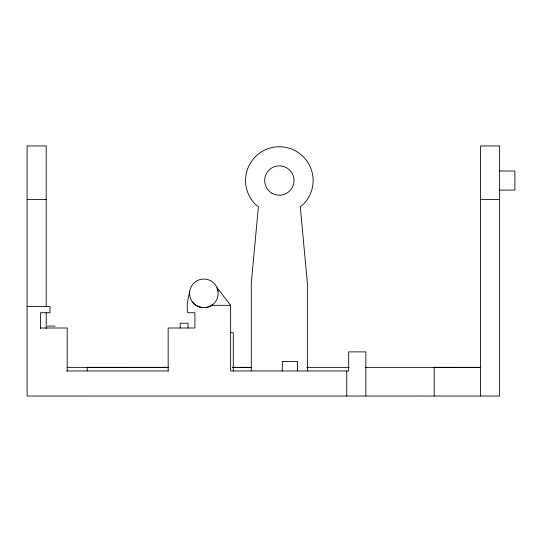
<?xml version="1.0" encoding="UTF-8"?>
<svg xmlns="http://www.w3.org/2000/svg" width="542" height="542" viewBox="0 0 542 542"><rect width="100%" height="100%" fill="white"/><g stroke="black" fill="none" stroke-linecap="round" stroke-linejoin="round"><path stroke-width="0.81" d="M189.632 291.65L187.261 303.174L187.261 310.336L187.742 312.72L194.903 312.72L194.903 328.005L168.162 328.005L168.162 370.979M212.715 304.611C206.719 309.387 197.302 308.262 192.6 302.206M499.622 171.001L514.9 171.001L514.9 190.1L499.622 190.1M27.1 199.551L46.199 199.551M480.517 199.551L499.622 199.551M211.522 305.315L230.621 305.315L230.621 370.979L348.669 370.979L348.669 351.88L365.857 351.88L365.857 396.019M27.1 306.515L50.02 306.515L50.02 312.72L40.474 312.72L40.474 328.472M47.35 326.094L55.176 326.094M40.474 328.005L67.215 328.005L67.215 370.979M230.811 332.68L233.297 332.68L233.297 370.979M232.674 367.361L251.285 367.361M67.127 367.368L168.399 367.368L87.208 367.361L87.208 370.748M232.41 367.368L251.834 367.368M306.725 367.368L349.17 367.368M365.714 367.368L480.517 367.368L434.183 367.361L434.183 396.019M66.68 370.979L168.271 370.979M230.621 305.315L217.024 287.707L218.04 291.305L218.08 295.044A14.329 14.329 0 0 1 205.899 307.531M480.517 396.019L480.517 145.954L499.622 145.954L499.622 396.019L27.1 396.046L27.1 145.954L46.199 145.954L46.199 306.65M346.758 370.979L346.758 396.019M307.389 370.755L307.389 283.188L300.268 206.678L303.222 204.409A33.78 33.78 0 0 0 303.222 156.631A33.78 33.78 0 0 0 255.445 156.631A33.78 33.78 0 0 0 255.445 204.409L258.398 206.678L251.285 283.188L251.285 370.755M297.558 370.979L297.558 361.433L282.307 361.433L282.307 370.979M188.027 328.005L188.027 323.228L180.195 323.228L180.195 328.005M46.199 312.551L46.199 328.574M202.159 307.571A14.329 14.329 0 0 1 201.814 279.171L205.553 279.123A14.329 14.329 0 0 1 218.04 291.305M271.996 193.237A14.681 14.681 0 0 0 294.015 180.52A14.681 14.681 0 0 0 271.996 167.81A14.681 14.681 0 0 0 271.996 193.237"/></g></svg>
